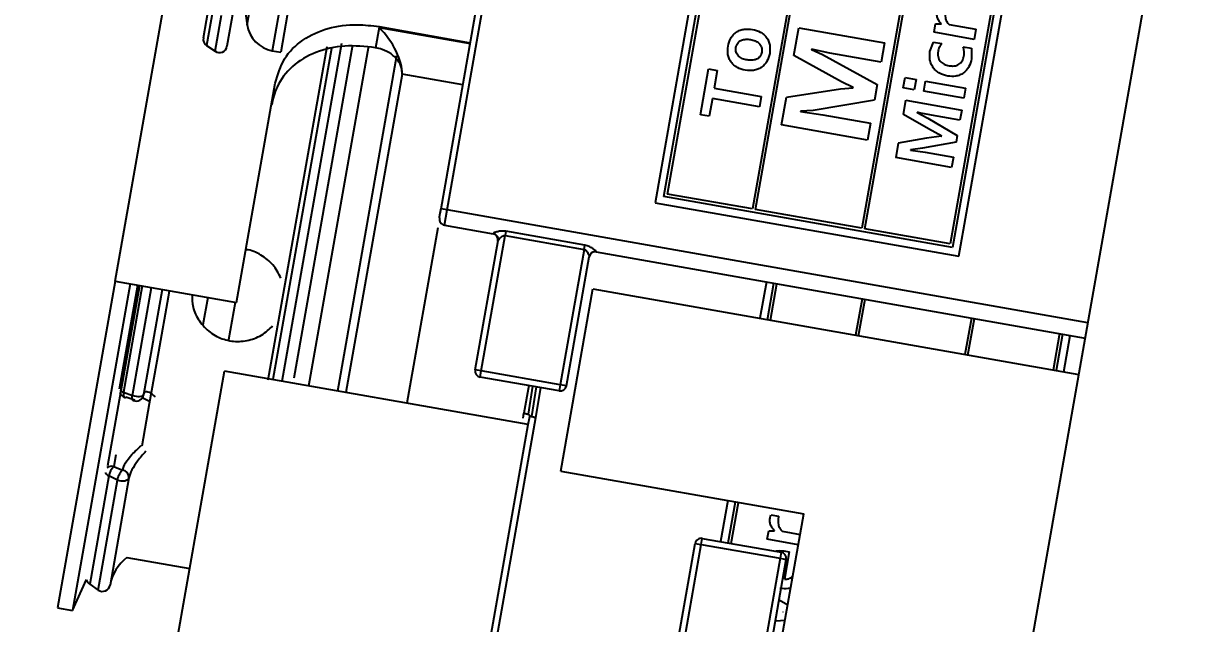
# Model space of a CAD drawing. Header units: millimetres. Extents: x -294 to 2792, y 5 to 1659.
# Drawn here: x 2302.21 to 2340, y 949.62 to 969.09 of the extents above; entities that cross this region are included whole.
import ezdxf

# ---------------------------------------------------------------- set-up
doc = ezdxf.new("R2010")
doc.units = ezdxf.units.MM
doc.layers.get('0').update_dxf_attribs({"lineweight": 18})
doc.layers.add('尺寸线层', color=3, linetype='Continuous', lineweight=18)
doc.styles.get("Standard").update_dxf_attribs({"font": 'txt.shx'})
doc.dimstyles.new('ISO-25', dxfattribs={"dimtxt": 2.5, "dimasz": 2.5, "dimexe": 1.25, "dimexo": 0.625, "dimtad": 1, "dimtxsty": 'Standard', "dimcen": 2.5, "dimdle": 5, "dimadec": 0, "dimazin": 0, "dimtfac": 1, "dimtmove": 0, "dimatfit": 3, "dimfxl": 1, "dimarcsym": 0})

# ---------------------------------------------------------------- blocks, each defined once
blk = doc.blocks.new('*X11')
for points in [[(2253.221, 1111.43), (2254.388, 1111.224), (2254.422, 1114.829)], [(2188.224, 742.813), (2189.391, 742.607), (2188.19, 739.208)]]:
    blk.add_hatch(color=0).paths.add_polyline_path(points, flags=0)
at = {"color": 0, "lineweight": -2}
for p, q in [((2368.147, 1094.776), (2253.437, 1115.003)), ((2253.804, 1111.327), (2221.935, 930.584)), ((2188.807, 742.71), (2220.677, 923.453)), ((2301.915, 719.156), (2187.205, 739.382))]:
    blk.add_line(p, q, dxfattribs=at)
at = {"color": 0, "insert": (2221.306, 927.019), "char_height": 3.5, "width": 23.5, "attachment_point": 5}
blk.add_mtext('381,42', dxfattribs=at)
blk = doc.blocks.new('*X18')
at = {"layer": '尺寸线层', "linetype": 'Continuous'}
for points in [[(2198.362, 1037.895), (2197.161, 1034.496), (2198.328, 1034.29)], [(2180.476, 936.46), (2180.51, 940.065), (2181.677, 939.859)]]:
    blk.add_hatch(color=0, dxfattribs=at).paths.add_polyline_path(points, flags=0)
at = {"layer": '尺寸线层', "color": 0, "linetype": 'Continuous'}
for p, q in [((2314.227, 1017.465), (2197.377, 1038.069)), ((2180.476, 936.46), (2198.362, 1037.895)), ((2294.875, 916.288), (2179.491, 936.633))]:
    blk.add_line(p, q, dxfattribs=at)
at = {"layer": '尺寸线层', "color": 0, "insert": (2185.948, 987.789), "char_height": 3.5, "width": 23.5, "attachment_point": 5, "rotation": 80}
blk.add_mtext('103,00', dxfattribs=at)

msp = doc.modelspace()

# ---------------------------------------------------------------- linework, layer by layer
at = {"color": 7, "linetype": 'Continuous', "lineweight": 25}
for p, q in [((2309.468, 969.039), (2312.944, 988.756)), ((2313.849, 988.426), (2310.283, 968.201)), ((2325.994, 981.982), (2322.695, 963.271)), ((2322.984, 963.474), (2326.197, 981.693)), ((2323.1, 963.555), (2326.278, 981.577)), ((2329.035, 981.091), (2325.858, 963.069)), ((2325.956, 963.051), (2329.134, 981.073)), ((2332.581, 980.466), (2329.403, 962.444)), ((2329.501, 962.426), (2332.679, 980.448)), ((2332.543, 961.535), (2335.842, 980.246)), ((2335.437, 979.962), (2332.259, 961.94)), ((2335.553, 980.043), (2332.34, 961.824)), ((2315.755, 963.073), (2318.164, 976.735)), ((2315.952, 963.038), (2318.361, 976.701)), ((2334.352, 945.883), (2339.735, 976.412)), ((2311.884, 975.672), (2310.558, 968.153)), ((2305.187, 960.728), (2307.14, 971.802)), ((2309.225, 970.672), (2309.468, 969.039)), ((2308.051, 968.62), (2308.25, 969.746)), ((2308.358, 969.518), (2308.156, 968.37)), ((2308.428, 968.184), (2308.634, 969.352)), ((2309.017, 969.493), (2308.815, 968.347)), ((2313.746, 968.957), (2313.63, 968.299)), ((2313.751, 968.982), (2313.746, 968.957)), ((2313.746, 968.957), (2316.701, 968.436)), ((2313.751, 968.982), (2316.705, 968.461)), ((2327.195, 968.046), (2327.353, 968.943)), ((2327.353, 968.943), (2330.136, 968.452)), ((2331.743, 968.798), (2331.791, 969.073)), ((2331.791, 969.073), (2331.983, 969.071)), ((2331.983, 969.071), (2331.984, 969.076)), ((2332.235, 969.053), (2333.1, 968.9)), ((2333.1, 968.9), (2333.042, 968.569)), ((2331.607, 968.176), (2331.723, 968.48)), ((2331.723, 968.48), (2331.993, 968.432)), ((2333.042, 968.569), (2331.743, 968.798)), ((2308.156, 968.37), (2308.428, 968.184)), ((2310.156, 957.525), (2312.064, 968.343)), ((2310.283, 968.201), (2310.558, 968.153)), ((2312.2, 968.269), (2310.307, 957.535)), ((2310.602, 957.483), (2312.535, 968.445)), ((2312.882, 968.376), (2310.979, 957.582)), ((2311.465, 957.331), (2313.41, 968.365)), ((2327.769, 968.252), (2327.767, 968.236)), ((2327.767, 968.236), (2328.12, 968.084)), ((2328.361, 968.123), (2327.769, 968.252)), ((2328.12, 968.084), (2329.898, 967.102)), ((2330.026, 967.83), (2328.361, 968.123)), ((2330.136, 968.452), (2330.026, 967.83)), ((2332.685, 968.331), (2332.952, 968.284)), ((2332.952, 968.284), (2332.957, 967.941)), ((2314.316, 968.036), (2312.399, 957.166)), ((2328.741, 967.19), (2327.195, 968.046)), ((2314.495, 967.445), (2312.674, 957.118)), ((2314.495, 967.445), (2314.492, 967.446)), ((2316.465, 967.098), (2314.495, 967.445)), ((2324.17, 966.124), (2324.433, 967.614)), ((2324.433, 967.614), (2324.713, 967.565)), ((2324.713, 967.565), (2324.611, 966.986)), ((2330.742, 966.997), (2330.801, 967.328)), ((2330.801, 967.328), (2331.157, 967.265)), ((2309.126, 960.033), (2310.38, 967.146)), ((2324.611, 966.986), (2326.139, 966.716)), ((2326.957, 966.695), (2328.706, 966.97)), ((2328.706, 966.97), (2329.121, 966.998)), ((2329.123, 967.009), (2328.741, 967.19)), ((2329.121, 966.998), (2329.123, 967.009)), ((2329.898, 967.102), (2329.808, 966.593)), ((2331.099, 966.934), (2330.742, 966.997)), ((2331.157, 967.265), (2331.099, 966.934)), ((2331.406, 966.888), (2331.464, 967.219)), ((2331.464, 967.219), (2332.763, 966.99)), ((2332.763, 966.99), (2332.705, 966.659)), ((2324.553, 966.655), (2324.45, 966.074)), ((2326.081, 966.385), (2324.553, 966.655)), ((2326.139, 966.716), (2326.081, 966.385)), ((2326.798, 965.794), (2326.957, 966.695)), ((2329.808, 966.593), (2327.819, 966.263)), ((2330.747, 966.13), (2330.829, 966.596)), ((2330.829, 966.596), (2332.638, 966.277)), ((2332.705, 966.659), (2331.406, 966.888)), ((2327.415, 966.244), (2327.412, 966.227)), ((2327.412, 966.227), (2328.139, 966.124)), ((2327.819, 966.263), (2327.415, 966.244)), ((2331.198, 966.206), (2331.196, 966.194)), ((2331.196, 966.194), (2331.537, 966.01)), ((2332.638, 966.277), (2332.579, 965.946)), ((2324.45, 966.074), (2324.17, 966.124)), ((2328.139, 966.124), (2329.677, 965.853)), ((2329.677, 965.853), (2329.581, 965.304)), ((2331.557, 965.664), (2330.747, 966.13)), ((2331.537, 966.01), (2332.493, 965.454)), ((2332.579, 965.946), (2331.663, 966.107)), ((2329.581, 965.304), (2326.798, 965.794)), ((2331.989, 965.435), (2331.557, 965.664)), ((2331.988, 965.427), (2331.989, 965.435)), ((2332.493, 965.454), (2332.455, 965.24)), ((2330.583, 965.2), (2330.501, 964.736)), ((2331.499, 965.361), (2330.583, 965.2)), ((2332.455, 965.24), (2331.367, 965.044)), ((2331.988, 965.427), (2331.499, 965.361)), ((2332.31, 964.417), (2330.501, 964.736)), ((2330.983, 964.988), (2330.981, 964.976)), ((2330.981, 964.976), (2331.45, 964.91)), ((2331.367, 965.044), (2330.983, 964.988)), ((2331.45, 964.91), (2332.368, 964.748)), ((2332.368, 964.748), (2332.31, 964.417)), ((2325.858, 963.069), (2323.1, 963.555)), ((2322.695, 963.271), (2332.543, 961.535)), ((2332.34, 961.824), (2322.984, 963.474)), ((2315.952, 963.038), (2315.755, 963.073)), ((2315.865, 962.546), (2315.952, 963.038)), ((2336.731, 959.374), (2315.952, 963.038)), ((2329.403, 962.444), (2325.956, 963.051)), ((2315.647, 962.462), (2314.644, 956.77)), ((2315.865, 962.546), (2317.441, 962.268)), ((2332.259, 961.94), (2329.501, 962.426)), ((2316.865, 957.851), (2317.604, 962.044)), ((2317.062, 957.816), (2317.836, 962.209)), ((2317.442, 962.273), (2317.441, 962.268)), ((2317.861, 962.346), (2317.836, 962.209)), ((2317.836, 962.209), (2320.397, 961.757)), ((2320.421, 961.895), (2317.861, 962.346)), ((2320.397, 961.757), (2319.622, 957.365)), ((2320.397, 961.757), (2320.421, 961.895)), ((2320.789, 961.678), (2320.79, 961.683)), ((2320.789, 961.678), (2336.645, 958.882)), ((2319.819, 957.33), (2320.559, 961.523)), ((2305.187, 960.728), (2303.319, 950.136)), ((2305.68, 960.641), (2303.812, 950.049)), ((2304.956, 954.75), (2305.986, 960.587)), ((2305.187, 960.728), (2309.126, 960.033)), ((2305.333, 957.239), (2305.926, 960.598)), ((2306.07, 960.572), (2305.463, 957.13)), ((2326.304, 960.705), (2326.096, 959.524)), ((2326.342, 959.48), (2326.55, 960.662)), ((2326.44, 959.463), (2326.649, 960.645)), ((2305.749, 957.025), (2306.365, 960.52)), ((2306.714, 960.459), (2306.112, 957.046)), ((2308.191, 960.198), (2308.035, 959.315)), ((2319.637, 954.57), (2320.679, 960.479)), ((2320.679, 960.479), (2336.436, 957.7)), ((2329.406, 960.158), (2329.198, 958.977)), ((2309.077, 960.042), (2308.862, 958.821)), ((2329.296, 958.959), (2329.505, 960.141)), ((2332.951, 959.533), (2332.743, 958.351)), ((2332.842, 958.334), (2333.05, 959.516)), ((2335.807, 959.03), (2335.599, 957.848)), ((2335.906, 959.012), (2335.698, 957.83)), ((2335.944, 957.787), (2336.152, 958.969)), ((2305.006, 936.663), (2308.735, 957.812)), ((2318.583, 956.076), (2308.735, 957.812)), ((2317.062, 957.816), (2316.865, 957.851)), ((2317.027, 957.619), (2317.062, 957.816)), ((2319.588, 957.168), (2317.027, 957.619)), ((2319.622, 957.365), (2317.062, 957.816)), ((2305.463, 957.13), (2305.749, 957.025)), ((2318.603, 957.342), (2318.445, 956.448)), ((2318.722, 957.321), (2318.583, 956.412)), ((2318.841, 957.3), (2318.69, 956.344)), ((2318.827, 956.31), (2318.997, 957.272)), ((2319.622, 957.365), (2319.588, 957.168)), ((2319.819, 957.33), (2319.622, 957.365)), ((2305.827, 956.869), (2305.539, 956.965)), ((2306.284, 956.839), (2306.09, 956.936)), ((2318.417, 956.285), (2318.445, 956.448)), ((2316.597, 944.812), (2318.583, 956.076)), ((2317.512, 948.852), (2318.827, 956.31)), ((2318.583, 956.076), (2318.63, 956.345)), ((2305.21, 955.098), (2305.144, 954.723)), ((2305.144, 954.723), (2305.427, 954.6)), ((2319.637, 954.57), (2327.516, 953.181)), ((2304.984, 954.412), (2304.364, 950.9)), ((2304.636, 950.713), (2305.264, 954.275)), ((2305.264, 954.275), (2304.984, 954.412)), ((2305.638, 954.356), (2305.023, 950.872)), ((2325.054, 953.615), (2324.819, 952.285)), ((2325.066, 952.242), (2325.3, 953.571)), ((2325.164, 952.224), (2325.398, 953.554)), ((2326.429, 953.07), (2326.449, 953.152)), ((2326.449, 953.152), (2326.698, 953.108)), ((2326.474, 947.272), (2327.516, 953.181)), ((2326.698, 953.108), (2326.694, 953.081)), ((2326.331, 952.362), (2326.379, 952.637)), ((2326.379, 952.637), (2326.571, 952.635)), ((2326.571, 952.635), (2326.572, 952.64)), ((2326.822, 952.617), (2327.398, 952.515)), ((2323.258, 948.035), (2323.997, 952.227)), ((2323.997, 952.227), (2324.194, 952.192)), ((2324.194, 952.192), (2324.228, 952.389)), ((2324.228, 952.389), (2326.789, 951.938)), ((2327.34, 952.184), (2326.331, 952.362)), ((2323.419, 947.8), (2324.194, 952.192)), ((2324.194, 952.192), (2326.754, 951.741)), ((2326.789, 951.938), (2326.754, 951.741)), ((2327.045, 951.947), (2326.89, 951.067)), ((2326.93, 951.972), (2327.045, 951.947)), ((2305.569, 951.77), (2307.606, 951.411)), ((2326.754, 951.741), (2325.98, 947.349)), ((2326.212, 947.514), (2326.951, 951.706)), ((2326.754, 951.741), (2326.951, 951.706)), ((2303.812, 950.049), (2304.261, 951.056)), ((2304.364, 950.9), (2304.636, 950.713)), ((2326.719, 950.391), (2326.996, 950.235)), ((2303.319, 950.136), (2303.812, 950.049)), ((2326.852, 949.995), (2326.853, 950.001)), ((2326.615, 949.713), (2326.909, 949.741))]:
    msp.add_line(p, q, dxfattribs=at)
for points in [[(2306.941, 960.419), (2306.904, 960.211), (2306.592, 958.438), (2306.295, 956.756), (2306.053, 955.38)], [(2305.463, 957.13), (2305.458, 957.087), (2305.457, 957.048), (2305.461, 957.015), (2305.47, 956.988), (2305.482, 956.969), (2305.498, 956.959)], [(2305.749, 957.025), (2305.806, 957.008), (2305.867, 956.996), (2305.927, 956.99), (2305.984, 956.99), (2306.034, 956.996), (2306.073, 957.008), (2306.099, 957.025), (2306.112, 957.046)], [(2305.638, 954.356), (2305.622, 954.319), (2305.593, 954.287), (2305.551, 954.261), (2305.5, 954.245), (2305.442, 954.238), (2305.381, 954.241), (2305.32, 954.253), (2305.264, 954.275)]]:
    msp.add_lwpolyline(points, dxfattribs=at)
for centre, radius, start, end in [((2310.457, 969.186), 1, 188.4349, 260), ((2308.297, 968.576), 0.25, 170, 235.556), ((2308.569, 968.39), 0.25, 235.556, 350), ((2317.406, 962.071), 0.2, 350, 80), ((2320.754, 961.481), 0.2, 80, 170), ((2320.754, 961.487), 0.199, 79.7062, 169.7031), ((2317.062, 957.816), 0.2, 170, 260), ((2305.53, 957.373), 0.252, 222.7027, 254.5931), ((2319.622, 957.365), 0.2, 260, 350), ((2305.58, 957.195), 0.25, 198.0244, 250.8889), ((2305.512, 957.006), 0.0487, 252.7365, 303.4035), ((2305.866, 957.091), 0.25, 248.8689, 348.1344), ((2305.069, 954.612), 0.218, 204.7788, 246.8315), ((2305.085, 954.458), 0.272, 77.5804, 127.0614), ((2305.651, 954.266), 0.683, 137.9563, 167.6796), ((2305.406, 954.369), 0.232, 356.8387, 84.928), ((2324.194, 952.192), 0.2, 80, 170), ((2326.754, 951.741), 0.2, 350, 80), ((2306.497, 950.591), 1.5, 128.1967, 169.1937), ((2304.506, 951.106), 0.25, 191.5251, 235.556), ((2304.778, 950.919), 0.25, 235.556, 349.1937)]:
    msp.add_arc(centre, radius, start, end, dxfattribs=at)
msp.add_ellipse((2313.621, 968.248), major_axis=(-0.747, 1.066), ratio=0.424875, start_param=3.6175, end_param=5.114154, dxfattribs=at)
for points, knots in [([(2331.984, 969.076), (2331.956, 969.104), (2331.899, 969.16), (2331.847, 969.269), (2331.831, 969.368), (2331.833, 969.447), (2331.838, 969.486), (2331.841, 969.506)], [0, 0, 0, 0, 0.1188701, 0.2377572, 0.3565915, 0.4161468, 0.4757364, 0.4757364, 0.4757364, 0.4757364]), ([(2332.106, 969.517), (2332.098, 969.433), (2332.087, 969.306), (2332.146, 969.144), (2332.205, 969.083), (2332.235, 969.053)], [0, 0, 0, 0, 0.2517345, 0.3779555, 0.5041375, 0.5041375, 0.5041375, 0.5041375]), ([(2310.38, 967.146), (2310.461, 967.42), (2310.622, 967.97), (2311.241, 968.583), (2312.066, 968.96), (2312.947, 969.082), (2313.514, 969.012), (2313.751, 968.982)], [0, 0, 0, 0, 0.911418, 1.823473, 2.723991, 3.629299, 4.275038, 4.275038, 4.275038, 4.275038]), ([(2325.062, 968.35), (2325.084, 968.438), (2325.119, 968.57), (2325.227, 968.718), (2325.329, 968.808), (2325.451, 968.87), (2325.627, 968.916), (2325.763, 968.903), (2325.854, 968.894)], [0, 0, 0, 0, 0.270431, 0.406082, 0.541651, 0.677287, 0.812969, 1.083544, 1.083544, 1.083544, 1.083544]), ([(2325.854, 968.894), (2325.941, 968.872), (2326.073, 968.838), (2326.222, 968.733), (2326.315, 968.634), (2326.381, 968.515), (2326.433, 968.34), (2326.421, 968.205), (2326.412, 968.114)], [0, 0, 0, 0, 0.269722, 0.405, 0.540246, 0.675458, 0.810714, 1.080291, 1.080291, 1.080291, 1.080291]), ([(2325.316, 968.305), (2325.322, 968.33), (2325.334, 968.38), (2325.372, 968.448), (2325.426, 968.503), (2325.515, 968.555), (2325.643, 968.582), (2325.744, 968.569), (2325.795, 968.563)], [0, 0, 0, 0, 0.0777616, 0.1548802, 0.2297513, 0.3068466, 0.4598468, 0.61326, 0.61326, 0.61326, 0.61326]), ([(2325.795, 968.563), (2325.845, 968.552), (2325.944, 968.529), (2326.055, 968.46), (2326.12, 968.381), (2326.153, 968.311), (2326.163, 968.248), (2326.163, 968.197), (2326.159, 968.172), (2326.157, 968.159)], [0, 0, 0, 0, 0.1528106, 0.305187, 0.3815876, 0.4579511, 0.5343376, 0.5726266, 0.6109076, 0.6109076, 0.6109076, 0.6109076]), ([(2313.63, 968.299), (2313.294, 968.334), (2312.622, 968.404), (2311.672, 968.187), (2310.906, 967.73), (2310.428, 967.113), (2310.307, 966.64), (2310.257, 966.443)], [0, 0, 0, 0, 0.915801, 1.83166, 2.745166, 3.649643, 4.292977, 4.292977, 4.292977, 4.292977]), ([(2314.492, 967.446), (2314.491, 967.513), (2314.487, 967.668), (2314.367, 967.899), (2314.147, 968.107), (2313.885, 968.241), (2313.703, 968.282), (2313.63, 968.299)], [0, 0, 0, 0, 0.232839, 0.531007, 0.828678, 1.126569, 1.324626, 1.324626, 1.324626, 1.324626]), ([(2325.62, 967.57), (2325.532, 967.592), (2325.4, 967.626), (2325.251, 967.73), (2325.159, 967.83), (2325.093, 967.949), (2325.04, 968.123), (2325.053, 968.259), (2325.062, 968.35)], [0, 0, 0, 0, 0.269684, 0.404942, 0.540152, 0.675313, 0.810525, 1.080058, 1.080058, 1.080058, 1.080058]), ([(2325.678, 967.901), (2325.629, 967.912), (2325.529, 967.935), (2325.418, 968.004), (2325.352, 968.082), (2325.32, 968.152), (2325.308, 968.228), (2325.313, 968.279), (2325.316, 968.305)], [0, 0, 0, 0, 0.1528706, 0.3053126, 0.3830094, 0.4572197, 0.5339256, 0.611022, 0.611022, 0.611022, 0.611022]), ([(2326.412, 968.114), (2326.389, 968.026), (2326.356, 967.893), (2326.247, 967.746), (2326.145, 967.656), (2326.024, 967.594), (2325.848, 967.547), (2325.711, 967.561), (2325.62, 967.57)], [0, 0, 0, 0, 0.270552, 0.406236, 0.541887, 0.675317, 0.813311, 1.083994, 1.083994, 1.083994, 1.083994]), ([(2326.157, 968.159), (2326.151, 968.134), (2326.14, 968.084), (2326.101, 968.017), (2326.047, 967.962), (2325.959, 967.909), (2325.831, 967.882), (2325.729, 967.894), (2325.678, 967.901)], [0, 0, 0, 0, 0.0768386, 0.1531821, 0.229784, 0.306513, 0.4593152, 0.6126288, 0.6126288, 0.6126288, 0.6126288]), ([(2332.183, 967.381), (2332.093, 967.403), (2331.958, 967.436), (2331.808, 967.545), (2331.712, 967.646), (2331.645, 967.768), (2331.59, 967.945), (2331.6, 968.083), (2331.607, 968.176)], [0, 0, 0, 0, 0.275204, 0.413231, 0.551183, 0.689132, 0.827092, 1.102104, 1.102104, 1.102104, 1.102104]), ([(2331.87, 968.177), (2331.865, 968.121), (2331.857, 968.037), (2331.893, 967.93), (2331.938, 967.859), (2332, 967.802), (2332.096, 967.745), (2332.179, 967.726), (2332.234, 967.714)], [0, 0, 0, 0, 0.166602, 0.2501242, 0.3336714, 0.4146381, 0.500939, 0.6679662, 0.6679662, 0.6679662, 0.6679662]), ([(2331.993, 968.432), (2331.964, 968.393), (2331.906, 968.317), (2331.882, 968.223), (2331.87, 968.177)], [0, 0, 0, 0, 0.1434074, 0.2865436, 0.2865436, 0.2865436, 0.2865436]), ([(2332.71, 968.025), (2332.715, 968.076), (2332.726, 968.18), (2332.699, 968.281), (2332.685, 968.331)], [0, 0, 0, 0, 0.1549172, 0.3101511, 0.3101511, 0.3101511, 0.3101511]), ([(2332.957, 967.941), (2332.935, 967.853), (2332.902, 967.721), (2332.8, 967.57), (2332.702, 967.476), (2332.583, 967.41), (2332.409, 967.357), (2332.274, 967.372), (2332.183, 967.381)], [0, 0, 0, 0, 0.269595, 0.404696, 0.53977, 0.674802, 0.809931, 1.079314, 1.079314, 1.079314, 1.079314]), ([(2332.234, 967.714), (2332.287, 967.708), (2332.368, 967.699), (2332.473, 967.724), (2332.547, 967.757), (2332.609, 967.809), (2332.676, 967.893), (2332.696, 967.972), (2332.71, 968.025)], [0, 0, 0, 0, 0.1604458, 0.2408259, 0.321133, 0.4014404, 0.4818041, 0.6419316, 0.6419316, 0.6419316, 0.6419316]), ([(2331.663, 966.107), (2331.585, 966.122), (2331.429, 966.151), (2331.275, 966.187), (2331.198, 966.206)], [0, 0, 0, 0, 0.2375953, 0.475196, 0.475196, 0.475196, 0.475196]), ([(2315.703, 962.778), (2315.704, 962.782), (2315.705, 962.788), (2315.711, 962.824), (2315.718, 962.862), (2315.726, 962.91), (2315.738, 962.978), (2315.748, 963.036), (2315.755, 963.073)], [0, 0, 0, 0, 0.0718331, 0.1104661, 0.1499996, 0.188633, 0.2281669, 0.3, 0.3, 0.3, 0.3]), ([(2317.861, 962.346), (2317.814, 962.351), (2317.72, 962.36), (2317.589, 962.335), (2317.499, 962.307), (2317.45, 962.285), (2317.444, 962.277), (2317.442, 962.273)], [0, 0, 0, 0, 0.1087353, 0.2172717, 0.3254804, 0.3821118, 0.4344729, 0.4344729, 0.4344729, 0.4344729]), ([(2317.442, 962.273), (2317.466, 962.266), (2317.503, 962.256), (2317.545, 962.223), (2317.572, 962.192), (2317.592, 962.157), (2317.609, 962.107), (2317.606, 962.069), (2317.604, 962.044)], [0, 0, 0, 0, 0.0746881, 0.1148941, 0.1559532, 0.1970124, 0.2372183, 0.3119065, 0.3119065, 0.3119065, 0.3119065]), ([(2317.604, 962.044), (2317.606, 962.048), (2317.61, 962.059), (2317.633, 962.091), (2317.677, 962.137), (2317.734, 962.184), (2317.784, 962.206), (2317.816, 962.211), (2317.83, 962.209), (2317.836, 962.209)], [0, 0, 0, 0, 0.0348094, 0.0748166, 0.1495201, 0.2241952, 0.2657673, 0.283343, 0.2994106, 0.2994106, 0.2994106, 0.2994106]), ([(2310.565, 960.824), (2310.487, 960.976), (2310.333, 961.28), (2309.925, 961.588), (2309.606, 961.747), (2309.437, 961.75), (2309.435, 961.75)], [0, 0, 0, 0, 0.507763, 1.01556, 1.521286, 1.525575, 1.525575, 1.525575, 1.525575]), ([(2320.397, 961.757), (2320.404, 961.756), (2320.417, 961.752), (2320.445, 961.737), (2320.485, 961.699), (2320.523, 961.636), (2320.547, 961.577), (2320.559, 961.539), (2320.559, 961.528), (2320.559, 961.523)], [0, 0, 0, 0, 0.016048, 0.0335948, 0.0750748, 0.1498394, 0.2244737, 0.2645572, 0.2994121, 0.2994121, 0.2994121, 0.2994121]), ([(2320.79, 961.683), (2320.789, 961.687), (2320.786, 961.697), (2320.748, 961.734), (2320.673, 961.791), (2320.558, 961.86), (2320.467, 961.883), (2320.421, 961.895)], [0, 0, 0, 0, 0.0522942, 0.108825, 0.2172698, 0.3258695, 0.434475, 0.434475, 0.434475, 0.434475]), ([(2307.682, 960.288), (2307.686, 960.154), (2307.695, 959.852), (2307.905, 959.42), (2308.254, 959.049), (2308.712, 958.816), (2309.218, 958.747), (2309.715, 958.848), (2310.074, 959.055), (2310.241, 959.228), (2310.293, 959.281)], [0, 0, 0, 0, 0.399601, 0.89967, 1.405815, 1.912687, 2.41357, 2.911147, 3.413192, 3.63478, 3.63478, 3.63478, 3.63478]), ([(2306.112, 957.046), (2306.126, 957.082), (2306.159, 957.164), (2306.293, 957.149), (2306.42, 957.036), (2306.489, 956.975)], [0, 0, 0, 0, 0.1291054, 0.291565, 0.4886136, 0.4886136, 0.4886136, 0.4886136]), ([(2305.776, 956.859), (2305.772, 956.86), (2305.763, 956.864), (2305.752, 956.88), (2305.743, 956.906), (2305.74, 956.94), (2305.741, 956.98), (2305.747, 957.01), (2305.749, 957.025)], [0, 0, 0, 0, 0.0199624, 0.0520258, 0.0840892, 0.1161525, 0.1482159, 0.1802793, 0.1802793, 0.1802793, 0.1802793]), ([(2306.11, 957.035), (2306.111, 957.038), (2306.111, 957.043), (2306.11, 957.04), (2306.109, 957.037)], [0, 0, 0, 0, 0.004249707, 0.009714063, 0.009714063, 0.009714063, 0.009714063]), ([(2318.445, 956.448), (2318.467, 956.444), (2318.503, 956.437), (2318.55, 956.425), (2318.571, 956.417), (2318.583, 956.412)], [0, 0, 0, 0, 0.0604733, 0.0994329, 0.1421606, 0.1421606, 0.1421606, 0.1421606]), ([(2318.583, 956.412), (2318.593, 956.407), (2318.612, 956.398), (2318.629, 956.381), (2318.633, 956.368), (2318.632, 956.356), (2318.631, 956.35), (2318.631, 956.347), (2318.63, 956.345), (2318.63, 956.345)], [0, 0, 0, 0, 0.02846561, 0.05588898, 0.07849461, 0.08656098, 0.08970228, 0.09111208, 0.0924702, 0.0924702, 0.0924702, 0.0924702]), ([(2318.63, 956.345), (2318.63, 956.345), (2318.631, 956.347), (2318.631, 956.351), (2318.633, 956.356), (2318.637, 956.358), (2318.653, 956.355), (2318.676, 956.348), (2318.69, 956.344)], [0, 0, 0, 0, 0.00134026, 0.00289872, 0.00703896, 0.02045469, 0.04132887, 0.06982555, 0.06982555, 0.06982555, 0.06982555]), ([(2305.427, 954.6), (2305.454, 954.678), (2305.509, 954.836), (2305.732, 955.119), (2305.928, 955.297), (2306.032, 955.391)], [0, 0, 0, 0, 0.319828, 0.645013, 1.009885, 1.009885, 1.009885, 1.009885]), ([(2306.181, 955.213), (2306.09, 955.108), (2305.917, 954.906), (2305.715, 954.598), (2305.663, 954.437), (2305.638, 954.356)], [0, 0, 0, 0, 0.364037, 0.696035, 1.023475, 1.023475, 1.023475, 1.023475]), ([(2326.572, 952.64), (2326.544, 952.668), (2326.487, 952.724), (2326.435, 952.833), (2326.418, 952.932), (2326.42, 953.011), (2326.426, 953.05), (2326.429, 953.07)], [0, 0, 0, 0, 0.1188701, 0.2377572, 0.3565915, 0.4161468, 0.4757364, 0.4757364, 0.4757364, 0.4757364]), ([(2326.694, 953.081), (2326.686, 952.997), (2326.674, 952.87), (2326.733, 952.708), (2326.793, 952.647), (2326.822, 952.617)], [0, 0, 0, 0, 0.2517345, 0.3779555, 0.5041375, 0.5041375, 0.5041375, 0.5041375]), ([(2326.583, 951.974), (2326.614, 951.98), (2326.728, 952.001), (2326.845, 951.984), (2326.93, 951.972)], [0, 0, 0, 0, 0.0928049, 0.3489833, 0.3489833, 0.3489833, 0.3489833]), ([(2326.89, 951.067), (2326.94, 951.066), (2327.014, 951.065), (2327.1, 951.111), (2327.145, 951.142), (2327.159, 951.167), (2327.161, 951.171)], [0, 0, 0, 0, 0.1454752, 0.218459, 0.2916133, 0.3042955, 0.3042955, 0.3042955, 0.3042955]), ([(2327.093, 950.78), (2327.065, 950.772), (2326.952, 950.737), (2326.832, 950.754), (2326.741, 950.767)], [0, 0, 0, 0, 0.0849052, 0.3558152, 0.3558152, 0.3558152, 0.3558152])]:
    msp.add_open_spline(points, degree=3, knots=knots, dxfattribs=at)
for points in [[(2315.703, 962.778), (2315.701, 962.751), (2315.698, 962.699), (2315.732, 962.626), (2315.789, 962.569), (2315.84, 962.554), (2315.865, 962.546)], [(2318.69, 956.344), (2318.699, 956.342), (2318.718, 956.337), (2318.752, 956.328), (2318.789, 956.319), (2318.814, 956.313), (2318.827, 956.31)], [(2305.264, 954.275), (2305.267, 954.289), (2305.271, 954.316), (2305.285, 954.361), (2305.303, 954.408), (2305.324, 954.454), (2305.348, 954.499), (2305.374, 954.539), (2305.401, 954.574), (2305.418, 954.591), (2305.427, 954.6)]]:
    msp.add_open_spline(points, degree=3, dxfattribs=at)

# ---------------------------------------------------------------- dimensions: what is measured, and where the dimension line sits
at = {"color": 1}
dim = msp.add_linear_dim(base=(2254.422, 1114.829), p1=(2302.899, 718.982), p2=(2369.131, 1094.603), angle=80, dimstyle='ISO-25', override={"dimtxt": 3.5, "dimasz": 3.556, "dimexe": 1, "dimexo": 1, "dimgap": 1.524, "dimtih": 1, "dimtoh": 1, "dimzin": 0, "dimsah": 1, "dimdle": 7.112, "dimadec": 2, "dimtolj": 1, "dimtzin": 0}, dxfattribs=at)
dim.commit()
dim.dimension.update_dxf_attribs({"geometry": '*X11', "text_midpoint": (2221.306, 927.019)})
at = {"layer": '尺寸线层', "color": 1}
dim = msp.add_linear_dim(base=(2198.362, 1037.895), p1=(2295.86, 916.114), p2=(2315.212, 1017.291), angle=80, dimstyle='ISO-25', override={"dimtxt": 3.5, "dimasz": 3.556, "dimexe": 1, "dimexo": 1, "dimgap": 1.524, "dimzin": 0, "dimsah": 1, "dimdle": 7.112, "dimadec": 2, "dimtfill": 1, "dimtolj": 1, "dimtzin": 8}, dxfattribs=at)
dim.commit()
dim.dimension.update_dxf_attribs({"geometry": '*X18', "text_midpoint": (2185.948, 987.789)})

doc.saveas('drawing.dxf')
